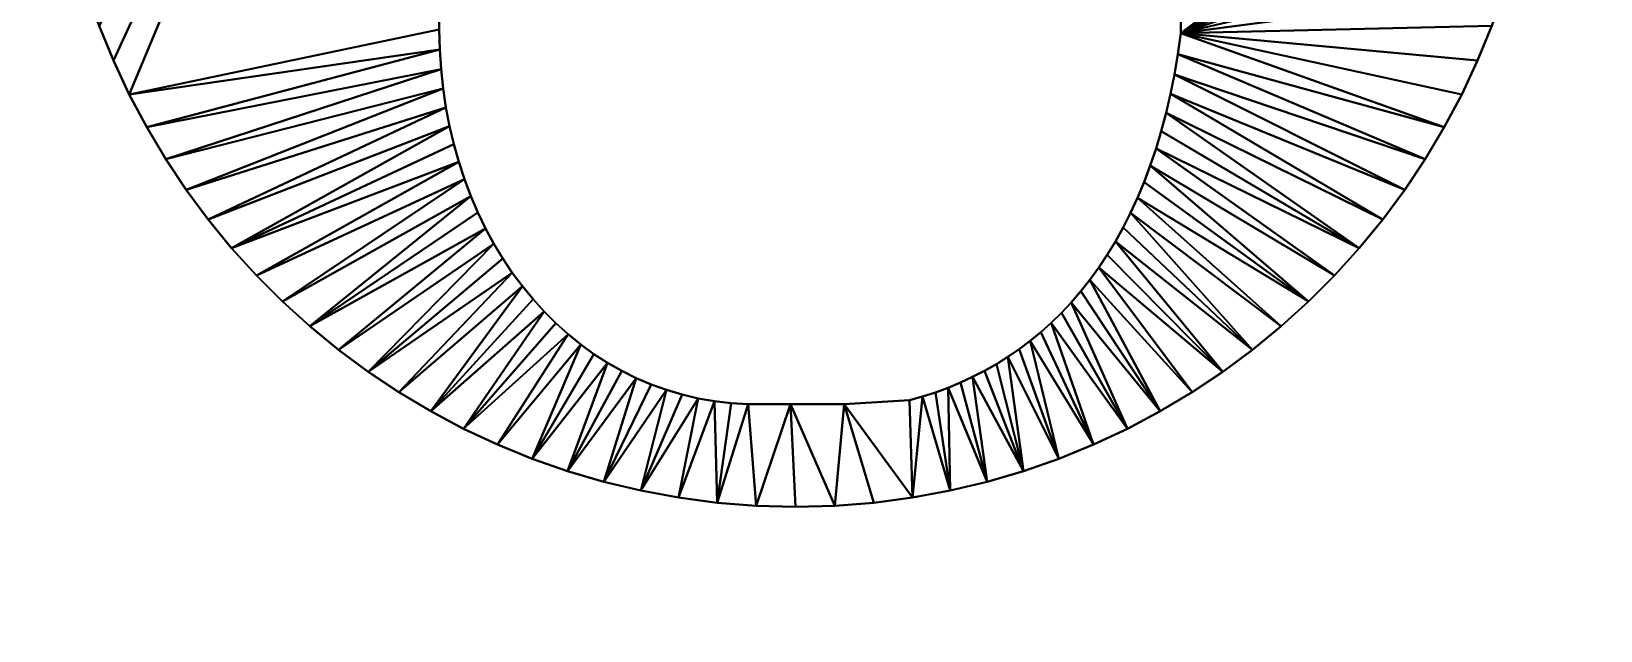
# Model space of a CAD drawing. Header units: millimetres. Extents: x 68727 to 319899, y -4876 to 265722.
# Drawn here: x 273257.9 to 273685.4, y 76364 to 76527.2 of the extents above; entities that cross this region are included whole.
import ezdxf

# ---------------------------------------------------------------- set-up
doc = ezdxf.new("R2010")
doc.units = ezdxf.units.MM
doc.layers.add('DIMENTIONS', color=7, linetype='Continuous', lineweight=25)
doc.layers.add('wall', color=5, linetype='Continuous', lineweight=30)
doc.styles.get("Standard").update_dxf_attribs({"font": 'arial.ttf'})
doc.dimstyles.new('SC-25', dxfattribs={"dimtxt": 75, "dimasz": 0.4, "dimexe": 1, "dimexo": 100, "dimgap": 25, "dimtad": 1, "dimdec": 0, "dimzin": 0, "dimdsep": 46, "dimtxsty": 'Standard', "dimblk1": 'A1', "dimblk2": 'A1', "dimsah": 1, "dimcen": 0.09, "dimdle": 3, "dimclrd": 1, "dimclre": 1, "dimclrt": 1, "dimadec": 0, "dimazin": 0, "dimtfac": 1, "dimtdec": 0, "dimtofl": 0, "dimtmove": 0, "dimatfit": 2, "dimldrblk": 'A1', "dimfxl": 10, "dimfxlon": 1, "dimtolj": 1, "dimtzin": 0, "dimarcsym": 0})

# ---------------------------------------------------------------- blocks, each defined once
blk = doc.blocks.new('A1')
at = {"layer": 'wall', "color": 1}
for p, q in [((-138.1, 0), (-167.3, 40.5)), ((-167.3, -40.5), (-138.1, 0))]:
    blk.add_line(p, q, dxfattribs=at)
for centre, start, end in [((53.3, 586.5), 248, 264.8035), ((53.3, -586.5), 95.1965, 112)]:
    blk.add_arc(centre, 588.9, start, end, dxfattribs=at)
blk = doc.blocks.new('*D926')
at = {"layer": 'Defpoints', "color": 0, "transparency": 16777216}
for p in [(271152.17, 77763.27), (271152.17, 76326.35), (274406.03, 76326.35)]:
    blk.add_point(p, dxfattribs=at)
at = {"layer": 'DIMENTIONS', "color": 1, "lineweight": -2, "transparency": 16777216}
for p, q in [((271152.17, 77753.27), (271152.17, 77764.27)), ((274405.63, 77763.27), (271152.57, 77763.27)), ((274406.03, 77753.27), (274406.03, 77764.27))]:
    blk.add_line(p, q, dxfattribs=at)
at = {"layer": 'DIMENTIONS', "color": 1, "lineweight": -2, "transparency": 16777216, "xscale": 0.4, "yscale": 0.4, "zscale": 0.4, "rotation": 180}
blk.add_blockref('A1', (271152.17, 77763.27), dxfattribs=at)
at = {"layer": 'DIMENTIONS', "color": 1, "lineweight": -2, "transparency": 16777216, "xscale": 0.4, "yscale": 0.4, "zscale": 0.4}
blk.add_blockref('A1', (274406.03, 77763.27), dxfattribs=at)
at = {"layer": 'DIMENTIONS', "color": 1, "transparency": 16777216, "insert": (272779.1, 77826.59), "char_height": 75, "attachment_point": 5}
blk.add_mtext('\\A1;3254', dxfattribs=at)
blk = doc.blocks.new('vanamo logo')
at = {"color": 33, "true_color": 0xe18f57}
mesh = blk.add_polyface(dxfattribs=at)
corners = [(-362.44, 2717.85, 0), (-150.12, 2717.85, 0), (-150.12, 2717.85, 66.58), (-143.03, 2716.84, 0), (-143.03, 2716.84, 66.58), (-136.15, 2715.66, 0), (-136.15, 2715.66, 66.58), (-129.5, 2714.32, 66.58), (-242.35, 2840.04, 0), (-254.45, 2839.76, 0), (-254.45, 2839.76, 66.58), (-242.35, 2840.04, 66.58), (-266.41, 2838.91, 0), (-266.41, 2838.91, 66.58), (-278.2, 2837.52, 0), (-278.2, 2837.52, 66.58), (-289.83, 2835.59, 66.58), (-129.33, 2813.45, 0), (-140.83, 2818.85, 0), (-140.83, 2818.85, 66.58), (-152.64, 2823.67, 0), (-152.64, 2823.67, 66.58), (-164.74, 2827.91, 0), (-164.74, 2827.91, 66.58), (-177.1, 2831.54, 0), (-177.1, 2831.54, 66.58), (-189.72, 2834.55, 0), (-189.72, 2834.55, 66.58), (-202.57, 2836.93, 0), (-202.57, 2836.93, 66.58), (-215.63, 2838.64, 0), (-215.63, 2838.64, 66.58), (-228.9, 2839.69, 0), (-228.9, 2839.69, 66.58), (-118.15, 2807.51, 0), (-362.44, 2717.85, 66.58), (-129.33, 2813.45, 66.58), (-118.15, 2807.51, 66.58)]
mesh.append_faces([[corners[k] for k in face] for face in [(1, 4, 2), (3, 6, 4), (5, 7, 6), (8, 10, 11), (9, 13, 10), (12, 15, 13), (14, 16, 15), (18, 21, 19), (20, 23, 21), (22, 25, 23), (24, 27, 25), (26, 29, 27), (28, 31, 29), (30, 33, 31), (32, 11, 33)]], dxfattribs={"vtx0": -1, "color": 33})
mesh.append_faces([[corners[k] for k in face] for face in [(32, 1, 8), (30, 1, 32), (28, 1, 30), (26, 1, 28), (24, 1, 26), (22, 1, 24), (20, 1, 22), (18, 1, 20), (17, 1, 18)]], dxfattribs={"vtx0": -1, "vtx1": -1, "color": 33})
mesh.append_faces([[corners[k] for k in face] for face in [(8, 1, 0), (34, 3, 1), (11, 35, 2), (37, 2, 4)]], dxfattribs={"vtx0": -1, "vtx2": -1, "color": 33})
mesh.append_faces([[corners[k] for k in face] for face in [(33, 11, 2), (31, 33, 2), (29, 31, 2), (27, 29, 2), (25, 27, 2), (23, 25, 2), (21, 23, 2), (19, 21, 2), (36, 19, 2)]], dxfattribs={"vtx1": -1, "vtx2": -1, "color": 33})
mesh.append_faces([[corners[k] for k in face] for face in [(0, 1, 2), (1, 3, 4), (3, 5, 6), (8, 9, 10), (9, 12, 13), (12, 14, 15), (17, 18, 19), (18, 20, 21), (20, 22, 23), (22, 24, 25), (24, 26, 27), (26, 28, 29), (28, 30, 31), (30, 32, 33), (32, 8, 11)]], dxfattribs={"vtx2": -1, "color": 33})
mesh = blk.add_polyface(dxfattribs=at)
corners = [(-136.15, 2715.66, 0), (-129.5, 2714.32, 0), (-129.5, 2714.32, 66.58), (-123.07, 2712.82, 0), (-123.07, 2712.82, 66.58), (-116.85, 2711.17, 0), (-116.85, 2711.17, 66.58), (-110.85, 2709.36, 0), (-110.85, 2709.36, 66.58), (-105.07, 2707.41, 0), (-105.07, 2707.41, 66.58), (-99.5, 2705.31, 0), (-99.5, 2705.31, 66.58), (-94.13, 2703.07, 0), (-94.13, 2703.07, 66.58), (-88.97, 2700.7, 0), (-88.97, 2700.7, 66.58), (-84.02, 2698.19, 0), (-84.02, 2698.19, 66.58), (-86.71, 2786.55, 0), (-96.82, 2794.04, 0), (-96.82, 2794.04, 66.58), (-86.71, 2786.55, 66.58), (-107.31, 2801.04, 0), (-107.31, 2801.04, 66.58), (-118.15, 2807.51, 0), (-118.15, 2807.51, 66.58), (-129.33, 2813.45, 0), (-129.33, 2813.45, 66.58), (-140.83, 2818.85, 66.58), (-150.12, 2717.85, 0), (-143.03, 2716.84, 0), (-77, 2778.58, 0), (-67.69, 2770.15, 0), (-58.81, 2761.27, 0), (-150.12, 2717.85, 66.58), (-143.03, 2716.84, 66.58), (-136.15, 2715.66, 66.58), (-77, 2778.58, 66.58), (-67.69, 2770.15, 66.58), (-58.81, 2761.27, 66.58)]
mesh.append_faces([[corners[k] for k in face] for face in [(1, 4, 2), (3, 6, 4), (5, 8, 6), (7, 10, 8), (9, 12, 10), (11, 14, 12), (13, 16, 14), (15, 18, 16), (19, 21, 22), (20, 24, 21), (23, 26, 24), (25, 28, 26), (27, 29, 28)]], dxfattribs={"vtx0": -1, "color": 33})
mesh.append_faces([[corners[k] for k in face] for face in [(25, 30, 27), (23, 31, 25), (20, 0, 23), (19, 1, 20), (32, 3, 19), (33, 7, 32)]], dxfattribs={"vtx0": -1, "vtx1": -1, "color": 33})
mesh.append_faces([[corners[k] for k in face] for face in [(23, 0, 31), (20, 1, 0), (19, 3, 1), (32, 5, 3), (32, 7, 5), (33, 9, 7), (34, 11, 9), (34, 13, 11), (24, 36, 37), (21, 37, 2), (22, 2, 4), (38, 4, 6), (38, 6, 8), (39, 8, 10), (40, 10, 12)]], dxfattribs={"vtx0": -1, "vtx2": -1, "color": 33})
mesh.append_faces([[corners[k] for k in face] for face in [(26, 28, 35), (24, 26, 36), (21, 24, 37), (22, 21, 2), (38, 22, 4), (39, 38, 8)]], dxfattribs={"vtx1": -1, "vtx2": -1, "color": 33})
mesh.append_faces([[corners[k] for k in face] for face in [(0, 1, 2), (1, 3, 4), (3, 5, 6), (5, 7, 8), (7, 9, 10), (9, 11, 12), (11, 13, 14), (13, 15, 16), (15, 17, 18), (19, 20, 21), (20, 23, 24), (23, 25, 26), (25, 27, 28)]], dxfattribs={"vtx2": -1, "color": 33})
mesh = blk.add_polyface(dxfattribs=at)
corners = [(-419.51, 2701.28, 0), (-414.88, 2703.67, 0), (-414.88, 2703.67, 66.58), (-410.18, 2705.89, 0), (-410.18, 2705.89, 66.58), (-405.43, 2707.92, 0), (-405.43, 2707.92, 66.58), (-400.63, 2709.77, 0), (-400.63, 2709.77, 66.58), (-395.81, 2711.43, 0), (-395.81, 2711.43, 66.58), (-390.97, 2712.91, 0), (-390.97, 2712.91, 66.58), (-386.14, 2714.21, 0), (-386.14, 2714.21, 66.58), (-381.31, 2715.31, 0), (-381.31, 2715.31, 66.58), (-376.52, 2716.23, 0), (-376.52, 2716.23, 66.58), (-371.77, 2716.96, 0), (-371.77, 2716.96, 66.58), (-367.07, 2717.5, 0), (-367.07, 2717.5, 66.58), (-362.44, 2717.85, 0), (-362.44, 2717.85, 66.58), (-150.12, 2717.85, 66.58), (-393.88, 2789.68, 0), (-384.67, 2796.26, 0), (-402.79, 2782.71, 0), (-411.36, 2775.36, 0), (-419.61, 2767.64, 0), (-427.5, 2759.56, 0), (-435.02, 2751.14, 0), (-384.67, 2796.26, 66.58), (-393.88, 2789.68, 66.58), (-402.79, 2782.71, 66.58), (-411.36, 2775.36, 66.58), (-419.61, 2767.64, 66.58), (-427.5, 2759.56, 66.58), (-435.02, 2751.14, 66.58)]
mesh.append_faces([[corners[k] for k in face] for face in [(1, 4, 2), (3, 6, 4), (5, 8, 6), (7, 10, 8), (9, 12, 10), (11, 14, 12), (13, 16, 14), (15, 18, 16), (17, 20, 18), (19, 22, 20), (21, 24, 22), (23, 25, 24)]], dxfattribs={"vtx0": -1, "color": 33})
mesh.append_faces([[corners[k] for k in face] for face in [(21, 26, 23), (19, 28, 21), (17, 28, 19), (15, 29, 17), (13, 30, 15), (11, 30, 13), (9, 31, 11), (7, 32, 9), (5, 32, 7)]], dxfattribs={"vtx0": -1, "vtx1": -1, "color": 33})
mesh.append_faces([[corners[k] for k in face] for face in [(23, 26, 27), (21, 28, 26), (17, 29, 28), (15, 30, 29), (11, 31, 30), (24, 33, 34), (22, 34, 35), (18, 35, 36), (16, 36, 37), (12, 37, 38)]], dxfattribs={"vtx0": -1, "vtx2": -1, "color": 33})
mesh.append_faces([[corners[k] for k in face] for face in [(22, 24, 34), (20, 22, 35), (18, 20, 35), (16, 18, 36), (14, 16, 37), (12, 14, 37), (10, 12, 38), (8, 10, 39), (6, 8, 39)]], dxfattribs={"vtx1": -1, "vtx2": -1, "color": 33})
mesh.append_faces([[corners[k] for k in face] for face in [(0, 1, 2), (1, 3, 4), (3, 5, 6), (5, 7, 8), (7, 9, 10), (9, 11, 12), (11, 13, 14), (13, 15, 16), (15, 17, 18), (17, 19, 20), (19, 21, 22), (21, 23, 24)]], dxfattribs={"vtx2": -1, "color": 33})
mesh = blk.add_polyface(dxfattribs=at)
corners = [(-84.02, 2698.19, 0), (-79.28, 2695.55, 0), (-79.28, 2695.55, 66.58), (-84.02, 2698.19, 66.58), (-74.73, 2692.78, 0), (-74.73, 2692.78, 66.58), (-10.12, 2688.13, 0), (-15.51, 2699.63, 0), (-15.51, 2699.63, 66.58), (-10.12, 2688.13, 66.58), (-21.45, 2710.81, 0), (-21.45, 2710.81, 66.58), (-27.93, 2721.66, 0), (-27.93, 2721.66, 66.58), (-34.92, 2732.14, 0), (-34.92, 2732.14, 66.58), (-42.41, 2742.25, 0), (-42.41, 2742.25, 66.58), (-50.38, 2751.97, 0), (-50.38, 2751.97, 66.58), (-58.81, 2761.27, 0), (-58.81, 2761.27, 66.58), (-67.69, 2770.15, 0), (-67.69, 2770.15, 66.58), (-77, 2778.58, 0), (-77, 2778.58, 66.58), (-86.71, 2786.55, 0), (-86.71, 2786.55, 66.58), (-105.07, 2707.41, 0), (-94.13, 2703.07, 0), (-88.97, 2700.7, 0), (-70.39, 2689.89, 0), (-66.24, 2686.88, 0), (-62.29, 2683.76, 0), (-58.53, 2680.52, 0), (-105.07, 2707.41, 66.58), (-99.5, 2705.31, 66.58), (-94.13, 2703.07, 66.58), (-88.97, 2700.7, 66.58), (-70.39, 2689.89, 66.58), (-66.24, 2686.88, 66.58), (-62.29, 2683.76, 66.58), (-58.53, 2680.52, 66.58)]
mesh.append_faces([[corners[k] for k in face] for face in [(0, 2, 3), (1, 5, 2), (6, 8, 9), (7, 11, 8), (10, 13, 11), (12, 15, 13), (14, 17, 15), (16, 19, 17), (18, 21, 19), (20, 23, 21), (22, 25, 23), (24, 27, 25)]], dxfattribs={"vtx0": -1, "color": 33})
mesh.append_faces([[corners[k] for k in face] for face in [(20, 28, 22), (18, 29, 20), (16, 30, 18), (14, 1, 16), (12, 31, 14), (10, 32, 12), (7, 34, 10)]], dxfattribs={"vtx0": -1, "vtx1": -1, "color": 33})
mesh.append_faces([[corners[k] for k in face] for face in [(18, 30, 29), (16, 0, 30), (16, 1, 0), (14, 4, 1), (14, 31, 4), (12, 32, 31), (10, 33, 32), (21, 36, 37), (19, 37, 38), (17, 38, 3), (17, 3, 2), (15, 2, 5), (15, 5, 39), (13, 39, 40), (11, 40, 41)]], dxfattribs={"vtx0": -1, "vtx2": -1, "color": 33})
mesh.append_faces([[corners[k] for k in face] for face in [(21, 23, 35), (19, 21, 37), (17, 19, 38), (15, 17, 2), (13, 15, 39), (11, 13, 40), (8, 11, 42)]], dxfattribs={"vtx1": -1, "vtx2": -1, "color": 33})
mesh.append_faces([[corners[k] for k in face] for face in [(0, 1, 2), (1, 4, 5), (6, 7, 8), (7, 10, 11), (10, 12, 13), (12, 14, 15), (14, 16, 17), (16, 18, 19), (18, 20, 21), (20, 22, 23), (22, 24, 25), (24, 26, 27)]], dxfattribs={"vtx2": -1, "color": 33})
mesh = blk.add_polyface(dxfattribs=at)
corners = [(-74.73, 2692.78, 0), (-70.39, 2689.89, 0), (-70.39, 2689.89, 66.58), (-74.73, 2692.78, 66.58), (-66.24, 2686.88, 0), (-66.24, 2686.88, 66.58), (-62.29, 2683.76, 0), (-62.29, 2683.76, 66.58), (-58.53, 2680.52, 0), (-58.53, 2680.52, 66.58), (-54.97, 2677.17, 0), (-54.97, 2677.17, 66.58), (-51.59, 2673.72, 0), (-51.59, 2673.72, 66.58), (-48.4, 2670.17, 0), (-48.4, 2670.17, 66.58), (-45.4, 2666.52, 0), (-45.4, 2666.52, 66.58), (-42.58, 2662.78, 0), (-42.58, 2662.78, 66.58), (-39.95, 2658.94, 0), (-39.95, 2658.94, 66.58), (-37.49, 2655.02, 0), (-37.49, 2655.02, 66.58), (2.58, 2651.86, 0), (-1.05, 2664.23, 0), (-1.05, 2664.23, 66.58), (2.58, 2651.86, 66.58), (-5.29, 2676.32, 0), (-5.29, 2676.32, 66.58), (-10.12, 2688.13, 0), (-10.12, 2688.13, 66.58), (-21.45, 2710.81, 0), (-15.51, 2699.63, 0), (-35.21, 2651.02, 0), (-21.45, 2710.81, 66.58), (-15.51, 2699.63, 66.58), (-35.21, 2651.02, 66.58)]
mesh.append_faces([[corners[k] for k in face] for face in [(0, 2, 3), (1, 5, 2), (4, 7, 5), (6, 9, 7), (8, 11, 9), (10, 13, 11), (12, 15, 13), (14, 17, 15), (16, 19, 17), (18, 21, 19), (20, 23, 21), (24, 26, 27), (25, 29, 26), (28, 31, 29)]], dxfattribs={"vtx0": -1, "color": 33})
mesh.append_faces([[corners[k] for k in face] for face in [(30, 12, 33), (28, 16, 30), (25, 20, 28)]], dxfattribs={"vtx0": -1, "vtx1": -1, "color": 33})
mesh.append_faces([[corners[k] for k in face] for face in [(32, 8, 6), (33, 10, 8), (33, 12, 10), (30, 14, 12), (30, 16, 14), (28, 18, 16), (28, 20, 18), (25, 22, 20), (25, 34, 22), (35, 7, 9), (36, 9, 11), (36, 11, 13), (31, 13, 15), (31, 15, 17), (29, 17, 19), (29, 19, 21), (26, 21, 23), (26, 23, 37)]], dxfattribs={"vtx0": -1, "vtx2": -1, "color": 33})
mesh.append_faces([[corners[k] for k in face] for face in [(31, 36, 13), (29, 31, 17), (26, 29, 21)]], dxfattribs={"vtx1": -1, "vtx2": -1, "color": 33})
mesh.append_faces([[corners[k] for k in face] for face in [(0, 1, 2), (1, 4, 5), (4, 6, 7), (6, 8, 9), (8, 10, 11), (10, 12, 13), (12, 14, 15), (14, 16, 17), (16, 18, 19), (18, 20, 21), (20, 22, 23), (24, 25, 26), (25, 28, 29), (28, 30, 31)]], dxfattribs={"vtx2": -1, "color": 33})
mesh = blk.add_polyface(dxfattribs=at)
corners = [(-37.49, 2655.02, 0), (-35.21, 2651.02, 0), (-35.21, 2651.02, 66.58), (-37.49, 2655.02, 66.58), (-33.11, 2646.93, 0), (-33.11, 2646.93, 66.58), (-31.18, 2642.77, 0), (-31.18, 2642.77, 66.58), (-29.43, 2638.54, 0), (-29.43, 2638.54, 66.58), (-27.84, 2634.24, 0), (-27.84, 2634.24, 66.58), (-26.42, 2629.87, 0), (-26.42, 2629.87, 66.58), (-25.17, 2625.44, 0), (-25.17, 2625.44, 66.58), (-23.86, 2603.2, 0), (-23.86, 2603.2, 66.58), (-23.86, 2584.88, 66.58), (11.08, 2586.61, 0), (10.73, 2600.06, 0), (10.73, 2600.06, 66.58), (9.68, 2613.33, 0), (9.68, 2613.33, 66.58), (7.96, 2626.4, 0), (7.96, 2626.4, 66.58), (5.59, 2639.25, 0), (5.59, 2639.25, 66.58), (2.58, 2651.86, 0), (2.58, 2651.86, 66.58), (-1.05, 2664.23, 0), (-23.86, 2584.88, 0), (-1.05, 2664.23, 66.58)]
mesh.append_faces([[corners[k] for k in face] for face in [(0, 2, 3), (1, 5, 2), (4, 7, 5), (6, 9, 7), (8, 11, 9), (10, 13, 11), (12, 15, 13), (14, 17, 15), (16, 18, 17), (20, 23, 21), (22, 25, 23), (24, 27, 25), (26, 29, 27)]], dxfattribs={"vtx0": -1, "color": 33})
mesh.append_faces([[corners[k] for k in face] for face in [(28, 4, 30), (26, 8, 28), (24, 12, 26), (22, 16, 24), (20, 16, 22)]], dxfattribs={"vtx0": -1, "vtx1": -1, "color": 33})
mesh.append_faces([[corners[k] for k in face] for face in [(30, 4, 1), (28, 6, 4), (28, 8, 6), (26, 10, 8), (26, 12, 10), (24, 14, 12), (24, 16, 14), (20, 31, 16), (32, 2, 5), (29, 5, 7), (29, 7, 9), (27, 9, 11), (27, 11, 13), (25, 13, 15), (25, 15, 17), (21, 17, 18)]], dxfattribs={"vtx0": -1, "vtx2": -1, "color": 33})
mesh.append_faces([[corners[k] for k in face] for face in [(29, 32, 5), (27, 29, 9), (25, 27, 13), (23, 25, 17), (21, 23, 17)]], dxfattribs={"vtx1": -1, "vtx2": -1, "color": 33})
mesh.append_faces([[corners[k] for k in face] for face in [(0, 1, 2), (1, 4, 5), (4, 6, 7), (6, 8, 9), (8, 10, 11), (10, 12, 13), (12, 14, 15), (14, 16, 17), (19, 20, 21), (20, 22, 23), (22, 24, 25), (24, 26, 27), (26, 28, 29)]], dxfattribs={"vtx2": -1, "color": 33})
mesh = blk.add_polyface(dxfattribs=at)
corners = [(-23.86, 2603.2, 0), (-23.86, 2584.88, 0), (-23.86, 2584.88, 66.58), (-23.86, 2570.49, 0), (-23.86, 2570.49, 66.58), (-24.2, 2564.7, 0), (-24.2, 2564.7, 66.58), (-24.85, 2559.02, 0), (-24.85, 2559.02, 66.58), (-25.83, 2553.44, 0), (-25.83, 2553.44, 66.58), (-27.12, 2547.98, 0), (-27.12, 2547.98, 66.58), (-28.71, 2542.65, 0), (-28.71, 2542.65, 66.58), (-30.59, 2537.44, 0), (-30.59, 2537.44, 66.58), (-32.76, 2532.36, 0), (-32.76, 2532.36, 66.58), (5.59, 2533.98, 0), (7.96, 2546.83, 0), (7.96, 2546.83, 66.58), (5.59, 2533.98, 66.58), (9.68, 2559.9, 0), (9.68, 2559.9, 66.58), (10.73, 2573.17, 0), (10.73, 2573.17, 66.58), (11.08, 2586.61, 0), (11.08, 2586.61, 66.58), (10.73, 2600.06, 66.58), (10.73, 2600.06, 0), (2.58, 2521.37, 0), (2.58, 2521.37, 66.58)]
mesh.append_faces([[corners[k] for k in face] for face in [(1, 4, 2), (3, 6, 4), (5, 8, 6), (7, 10, 8), (9, 12, 10), (11, 14, 12), (13, 16, 14), (15, 18, 16), (19, 21, 22), (20, 24, 21), (23, 26, 24), (25, 28, 26), (27, 29, 28)]], dxfattribs={"vtx0": -1, "color": 33})
mesh.append_faces([[corners[k] for k in face] for face in [(27, 1, 30), (25, 1, 27), (23, 3, 25), (20, 7, 23), (19, 9, 20), (31, 13, 19)]], dxfattribs={"vtx0": -1, "vtx1": -1, "color": 33})
mesh.append_faces([[corners[k] for k in face] for face in [(25, 3, 1), (23, 5, 3), (23, 7, 5), (20, 9, 7), (19, 11, 9), (19, 13, 11), (31, 15, 13), (26, 2, 4), (24, 4, 6), (24, 6, 8), (21, 8, 10), (22, 10, 12), (22, 12, 14), (32, 14, 16)]], dxfattribs={"vtx0": -1, "vtx2": -1, "color": 33})
mesh.append_faces([[corners[k] for k in face] for face in [(28, 29, 2), (26, 28, 2), (24, 26, 4), (21, 24, 8), (22, 21, 10), (32, 22, 14)]], dxfattribs={"vtx1": -1, "vtx2": -1, "color": 33})
mesh.append_faces([[corners[k] for k in face] for face in [(0, 1, 2), (1, 3, 4), (3, 5, 6), (5, 7, 8), (7, 9, 10), (9, 11, 12), (11, 13, 14), (13, 15, 16), (15, 17, 18), (19, 20, 21), (20, 23, 24), (23, 25, 26), (25, 27, 28)]], dxfattribs={"vtx2": -1, "color": 33})
mesh = blk.add_polyface(dxfattribs=at)
corners = [(-32.76, 2532.36, 0), (-35.21, 2527.43, 0), (-35.21, 2527.43, 66.58), (-32.76, 2532.36, 66.58), (-37.94, 2522.63, 0), (-37.94, 2522.63, 66.58), (-40.92, 2517.99, 0), (-40.92, 2517.99, 66.58), (-44.17, 2513.51, 0), (-44.17, 2513.51, 66.58), (-47.67, 2509.18, 0), (-47.67, 2509.18, 66.58), (-51.4, 2505.03, 0), (-51.4, 2505.03, 66.58), (-55.37, 2501.04, 0), (-55.37, 2501.04, 66.58), (-59.57, 2497.24, 0), (-59.57, 2497.24, 66.58), (-63.99, 2493.61, 0), (-63.99, 2493.61, 66.58), (-68.62, 2490.18, 0), (-68.62, 2490.18, 66.58), (-73.45, 2486.95, 66.58), (-10.12, 2485.1, 0), (-5.29, 2496.91, 0), (-5.29, 2496.91, 66.58), (-10.12, 2485.1, 66.58), (-1.05, 2509, 0), (-1.05, 2509, 66.58), (2.58, 2521.37, 0), (2.58, 2521.37, 66.58), (5.59, 2533.98, 0), (5.59, 2533.98, 66.58), (-30.59, 2537.44, 0), (-15.51, 2473.59, 0), (-30.59, 2537.44, 66.58), (-15.51, 2473.59, 66.58)]
mesh.append_faces([[corners[k] for k in face] for face in [(0, 2, 3), (1, 5, 2), (4, 7, 5), (6, 9, 7), (8, 11, 9), (10, 13, 11), (12, 15, 13), (14, 17, 15), (16, 19, 17), (18, 21, 19), (20, 22, 21), (23, 25, 26), (24, 28, 25), (27, 30, 28), (29, 32, 30)]], dxfattribs={"vtx0": -1, "color": 33})
mesh.append_faces([[corners[k] for k in face] for face in [(27, 0, 29), (24, 4, 27), (23, 8, 24), (34, 10, 23)]], dxfattribs={"vtx0": -1, "vtx1": -1, "color": 33})
mesh.append_faces([[corners[k] for k in face] for face in [(29, 0, 33), (27, 1, 0), (27, 4, 1), (24, 6, 4), (24, 8, 6), (23, 10, 8), (34, 12, 10), (34, 14, 12), (30, 35, 3), (28, 3, 2), (28, 2, 5), (25, 5, 7), (25, 7, 9), (26, 9, 11), (36, 11, 13), (36, 13, 15)]], dxfattribs={"vtx0": -1, "vtx2": -1, "color": 33})
mesh.append_faces([[corners[k] for k in face] for face in [(28, 30, 3), (25, 28, 5), (26, 25, 9), (36, 26, 11)]], dxfattribs={"vtx1": -1, "vtx2": -1, "color": 33})
mesh.append_faces([[corners[k] for k in face] for face in [(0, 1, 2), (1, 4, 5), (4, 6, 7), (6, 8, 9), (8, 10, 11), (10, 12, 13), (12, 14, 15), (14, 16, 17), (16, 18, 19), (18, 20, 21), (23, 24, 25), (24, 27, 28), (27, 29, 30), (29, 31, 32)]], dxfattribs={"vtx2": -1, "color": 33})
mesh = blk.add_polyface(dxfattribs=at)
corners = [(-68.62, 2490.18, 0), (-73.45, 2486.95, 0), (-73.45, 2486.95, 66.58), (-78.48, 2483.92, 0), (-78.48, 2483.92, 66.58), (-83.7, 2481.09, 66.58), (-77, 2394.64, 0), (-67.69, 2403.08, 0), (-67.69, 2403.08, 66.58), (-77, 2394.64, 66.58), (-58.81, 2411.96, 0), (-58.81, 2411.96, 66.58), (-50.38, 2421.26, 0), (-50.38, 2421.26, 66.58), (-42.41, 2430.98, 0), (-42.41, 2430.98, 66.58), (-34.92, 2441.09, 0), (-34.92, 2441.09, 66.58), (-27.93, 2451.57, 0), (-27.93, 2451.57, 66.58), (-21.45, 2462.41, 0), (-21.45, 2462.41, 66.58), (-15.51, 2473.59, 0), (-15.51, 2473.59, 66.58), (-10.12, 2485.1, 0), (-10.12, 2485.1, 66.58), (-55.37, 2501.04, 0), (-59.57, 2497.24, 0), (-63.99, 2493.61, 0), (-83.7, 2481.09, 0), (-89.1, 2478.48, 0), (-94.68, 2476.09, 0), (-100.42, 2473.92, 0), (-55.37, 2501.04, 66.58), (-59.57, 2497.24, 66.58), (-63.99, 2493.61, 66.58), (-68.62, 2490.18, 66.58), (-89.1, 2478.48, 66.58), (-94.68, 2476.09, 66.58), (-100.42, 2473.92, 66.58)]
mesh.append_faces([[corners[k] for k in face] for face in [(1, 4, 2), (3, 5, 4), (6, 8, 9), (7, 11, 8), (10, 13, 11), (12, 15, 13), (14, 17, 15), (16, 19, 17), (18, 21, 19), (20, 23, 21), (22, 25, 23)]], dxfattribs={"vtx0": -1, "color": 33})
mesh.append_faces([[corners[k] for k in face] for face in [(20, 26, 22), (18, 28, 20), (16, 0, 18), (14, 3, 16), (12, 29, 14), (10, 31, 12), (7, 32, 10)]], dxfattribs={"vtx0": -1, "vtx1": -1, "color": 33})
mesh.append_faces([[corners[k] for k in face] for face in [(20, 27, 26), (20, 28, 27), (18, 0, 28), (16, 1, 0), (16, 3, 1), (14, 29, 3), (12, 30, 29), (12, 31, 30), (21, 33, 34), (21, 34, 35), (19, 35, 36), (17, 36, 2), (17, 2, 4), (15, 4, 5), (13, 5, 37), (13, 37, 38)]], dxfattribs={"vtx0": -1, "vtx2": -1, "color": 33})
mesh.append_faces([[corners[k] for k in face] for face in [(21, 23, 33), (19, 21, 35), (17, 19, 36), (15, 17, 4), (13, 15, 5), (11, 13, 38), (8, 11, 39)]], dxfattribs={"vtx1": -1, "vtx2": -1, "color": 33})
mesh.append_faces([[corners[k] for k in face] for face in [(0, 1, 2), (1, 3, 4), (6, 7, 8), (7, 10, 11), (10, 12, 13), (12, 14, 15), (14, 16, 17), (16, 18, 19), (18, 20, 21), (20, 22, 23), (22, 24, 25)]], dxfattribs={"vtx2": -1, "color": 33})
mesh = blk.add_polyface(dxfattribs=at)
corners = [(-78.48, 2483.92, 0), (-83.7, 2481.09, 0), (-83.7, 2481.09, 66.58), (-89.1, 2478.48, 0), (-89.1, 2478.48, 66.58), (-94.68, 2476.09, 0), (-94.68, 2476.09, 66.58), (-100.42, 2473.92, 0), (-100.42, 2473.92, 66.58), (-106.32, 2471.98, 0), (-106.32, 2471.98, 66.58), (-112.37, 2470.27, 0), (-112.37, 2470.27, 66.58), (-118.56, 2468.81, 0), (-118.56, 2468.81, 66.58), (-124.89, 2467.6, 0), (-124.89, 2467.6, 66.58), (-131.36, 2466.64, 0), (-131.36, 2466.64, 66.58), (-129.33, 2359.77, 0), (-118.15, 2365.72, 0), (-118.15, 2365.72, 66.58), (-129.33, 2359.77, 66.58), (-107.31, 2372.19, 0), (-107.31, 2372.19, 66.58), (-96.82, 2379.18, 0), (-96.82, 2379.18, 66.58), (-86.71, 2386.67, 0), (-86.71, 2386.67, 66.58), (-77, 2394.64, 0), (-77, 2394.64, 66.58), (-58.81, 2411.96, 0), (-67.69, 2403.08, 0), (-137.94, 2465.93, 0), (-58.81, 2411.96, 66.58), (-67.69, 2403.08, 66.58), (-137.94, 2465.93, 66.58), (-144.63, 2465.5, 66.58)]
mesh.append_faces([[corners[k] for k in face] for face in [(1, 4, 2), (3, 6, 4), (5, 8, 6), (7, 10, 8), (9, 12, 10), (11, 14, 12), (13, 16, 14), (15, 18, 16), (19, 21, 22), (20, 24, 21), (23, 26, 24), (25, 28, 26), (27, 30, 28)]], dxfattribs={"vtx0": -1, "color": 33})
mesh.append_faces([[corners[k] for k in face] for face in [(29, 9, 32), (27, 13, 29), (25, 15, 27), (23, 17, 25), (20, 33, 23)]], dxfattribs={"vtx0": -1, "vtx1": -1, "color": 33})
mesh.append_faces([[corners[k] for k in face] for face in [(31, 7, 5), (32, 9, 7), (29, 11, 9), (29, 13, 11), (27, 15, 13), (25, 17, 15), (23, 33, 17), (34, 6, 8), (35, 8, 10), (30, 10, 12), (30, 12, 14), (28, 14, 16), (26, 16, 18), (24, 18, 36)]], dxfattribs={"vtx0": -1, "vtx2": -1, "color": 33})
mesh.append_faces([[corners[k] for k in face] for face in [(30, 35, 10), (28, 30, 14), (26, 28, 16), (24, 26, 18), (21, 24, 36), (22, 21, 37)]], dxfattribs={"vtx1": -1, "vtx2": -1, "color": 33})
mesh.append_faces([[corners[k] for k in face] for face in [(0, 1, 2), (1, 3, 4), (3, 5, 6), (5, 7, 8), (7, 9, 10), (9, 11, 12), (11, 13, 14), (13, 15, 16), (15, 17, 18), (19, 20, 21), (20, 23, 24), (23, 25, 26), (25, 27, 28), (27, 29, 30)]], dxfattribs={"vtx2": -1, "color": 33})
mesh = blk.add_polyface(dxfattribs=at)
corners = [(-131.36, 2466.64, 0), (-137.94, 2465.93, 0), (-137.94, 2465.93, 66.58), (-131.36, 2466.64, 66.58), (-144.63, 2465.5, 0), (-144.63, 2465.5, 66.58), (-151.43, 2465.33, 0), (-151.43, 2465.33, 66.58), (-381.71, 2465.33, 66.58), (-303.17, 2340.55, 0), (-291.37, 2337.94, 0), (-291.37, 2337.94, 66.58), (-303.17, 2340.55, 66.58), (-279.38, 2335.88, 0), (-279.38, 2335.88, 66.58), (-202.57, 2336.3, 0), (-189.72, 2338.67, 0), (-189.72, 2338.67, 66.58), (-202.57, 2336.3, 66.58), (-177.1, 2341.69, 0), (-177.1, 2341.69, 66.58), (-164.74, 2345.32, 0), (-164.74, 2345.32, 66.58), (-152.64, 2349.56, 0), (-152.64, 2349.56, 66.58), (-140.83, 2354.38, 0), (-140.83, 2354.38, 66.58), (-129.33, 2359.77, 0), (-129.33, 2359.77, 66.58), (-118.15, 2365.72, 0), (-381.71, 2465.33, 0), (-215.63, 2334.58, 0), (-228.9, 2333.54, 0), (-242.35, 2333.19, 0), (-254.85, 2333.49, 0), (-267.2, 2334.39, 0), (-118.15, 2365.72, 66.58), (-215.63, 2334.58, 66.58), (-228.9, 2333.54, 66.58), (-242.35, 2333.19, 66.58), (-254.85, 2333.49, 66.58), (-267.2, 2334.39, 66.58)]
mesh.append_faces([[corners[k] for k in face] for face in [(0, 2, 3), (1, 5, 2), (4, 7, 5), (6, 8, 7), (9, 11, 12), (10, 14, 11), (15, 17, 18), (16, 20, 17), (19, 22, 20), (21, 24, 22), (23, 26, 24), (25, 28, 26)]], dxfattribs={"vtx0": -1, "color": 33})
mesh.append_faces([[corners[k] for k in face] for face in [(27, 4, 29), (25, 30, 27), (23, 30, 25), (21, 30, 23), (19, 30, 21), (16, 30, 19), (15, 30, 16), (31, 30, 15), (32, 30, 31), (33, 30, 32), (34, 30, 33), (35, 30, 34)]], dxfattribs={"vtx0": -1, "vtx1": -1, "color": 33})
mesh.append_faces([[corners[k] for k in face] for face in [(29, 4, 1), (27, 6, 4), (27, 30, 6), (36, 2, 5), (28, 5, 7), (28, 7, 8)]], dxfattribs={"vtx0": -1, "vtx2": -1, "color": 33})
mesh.append_faces([[corners[k] for k in face] for face in [(26, 28, 8), (24, 26, 8), (22, 24, 8), (20, 22, 8), (17, 20, 8), (18, 17, 8), (37, 18, 8), (38, 37, 8), (39, 38, 8), (40, 39, 8), (41, 40, 8)]], dxfattribs={"vtx1": -1, "vtx2": -1, "color": 33})
mesh.append_faces([[corners[k] for k in face] for face in [(0, 1, 2), (1, 4, 5), (4, 6, 7), (9, 10, 11), (10, 13, 14), (15, 16, 17), (16, 19, 20), (19, 21, 22), (21, 23, 24), (23, 25, 26), (25, 27, 28)]], dxfattribs={"vtx2": -1, "color": 33})
mesh = blk.add_polyface(dxfattribs=at)
corners = [(-400.96, 1781.94, 0), (7.98, 1970.68, 0), (7.98, 1970.68, 66.58), (7.05, 1994.73, 0), (-449.07, 2165.2, 0), (-449.07, 2165.2, 66.58), (7.05, 1994.73, 66.58), (-55.71, 2165.2, 0), (-55.71, 2165.2, 66.58), (-43.68, 2161.96, 66.58), (-50.85, 2262.81, 0), (-457.37, 2262.81, 0), (-457.37, 2262.81, 66.58), (-50.85, 2262.81, 66.58), (-477, 2287.02, 0), (-477, 2287.02, 66.58), (-477, 2315.15, 0), (-477, 2315.15, 66.58), (-493.35, 2315.15, 0), (-493.35, 2315.15, 66.58), (-493.35, 2165.99, 0), (-493.35, 2165.99, 66.58), (-132.63, 2025.87, 0), (-132.63, 2025.87, 66.58), (-493.04, 1849.32, 0), (-493.04, 1849.32, 66.58), (-279.38, 2335.88, 0), (-267.2, 2334.39, 0), (-267.2, 2334.39, 66.58), (-279.38, 2335.88, 66.58), (-254.85, 2333.49, 0), (-254.85, 2333.49, 66.58), (-242.35, 2333.19, 0), (-242.35, 2333.19, 66.58), (-228.9, 2333.54, 0), (-228.9, 2333.54, 66.58), (-215.63, 2334.58, 0), (-215.63, 2334.58, 66.58), (-202.57, 2336.3, 0), (-202.57, 2336.3, 66.58), (-43.68, 2161.96, 0), (-400.96, 1781.94, 66.58)]
mesh.append_faces([[corners[k] for k in face] for face in [(3, 5, 6), (4, 8, 5), (7, 9, 8), (10, 12, 13), (11, 15, 12), (14, 17, 15), (16, 19, 17), (18, 21, 19), (20, 23, 21), (22, 25, 23), (26, 28, 29), (27, 31, 28), (30, 33, 31), (32, 35, 33), (34, 37, 35), (36, 39, 37), (16, 20, 18)]], dxfattribs={"vtx0": -1, "color": 33})
mesh.append_faces([[corners[k] for k in face] for face in [(14, 20, 16), (11, 20, 14), (7, 10, 40), (4, 11, 7), (3, 22, 4), (0, 22, 1)]], dxfattribs={"vtx0": -1, "vtx1": -1, "color": 33})
mesh.append_faces([[corners[k] for k in face] for face in [(4, 20, 11), (5, 12, 21)]], dxfattribs={"vtx0": -1, "vtx1": -1, "vtx2": -1, "color": 33})
mesh.append_faces([[corners[k] for k in face] for face in [(7, 11, 10), (4, 22, 20), (8, 13, 12), (5, 21, 23)]], dxfattribs={"vtx0": -1, "vtx2": -1, "color": 33})
mesh.append_faces([[corners[k] for k in face] for face in [(15, 17, 21), (12, 15, 21), (8, 9, 13), (5, 8, 12), (6, 5, 23), (41, 2, 23)]], dxfattribs={"vtx1": -1, "vtx2": -1, "color": 33})
mesh.append_faces([[corners[k] for k in face] for face in [(0, 1, 2), (3, 4, 5), (4, 7, 8), (10, 11, 12), (11, 14, 15), (14, 16, 17), (16, 18, 19), (18, 20, 21), (20, 22, 23), (22, 24, 25), (26, 27, 28), (27, 30, 31), (30, 32, 33), (32, 34, 35), (34, 36, 37), (36, 38, 39), (17, 19, 21)]], dxfattribs={"vtx2": -1, "color": 33})

msp = doc.modelspace()

# ---------------------------------------------------------------- block references
at = {"xscale": 0.8001179133634603, "yscale": 0.8001179133634603, "zscale": 0.8001179133634603, "rotation": 270}
msp.add_blockref('vanamo logo', (271396.49, 76406.58), dxfattribs=at)

# ---------------------------------------------------------------- dimensions: what is measured, and where the dimension line sits
at = {"layer": 'DIMENTIONS'}
dim = msp.add_linear_dim(base=(271152.17, 77763.27), p1=(274406.03, 76326.35), p2=(271152.17, 76326.35), dimstyle='SC-25', override={"dimtmove": 1}, dxfattribs=at)
dim.commit()
dim.dimension.update_dxf_attribs({"geometry": '*D926', "text_midpoint": (272779.1, 77826.59)})

doc.saveas('drawing.dxf')
